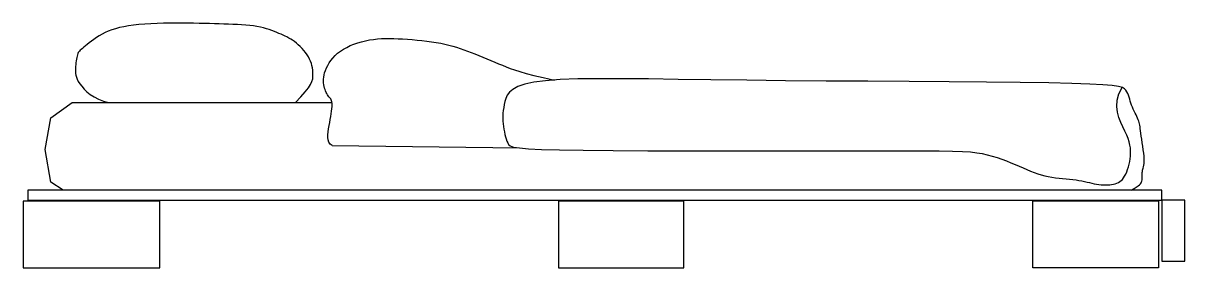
# Model space of a CAD drawing. Extents: x 6514 to 6724, y -569 to -525.
import ezdxf

# ---------------------------------------------------------------- set-up
doc = ezdxf.new("R2010")
doc.units = 0
doc.layers.get('0').update_dxf_attribs({"linetype": 'CONTINUOUS'})

# ---------------------------------------------------------------- blocks, each defined once
blk = doc.blocks.new('A$C57530D28')
at = {"color": 7}
for points in [[(16.45, 75.35), (15.44, 76.39), (14.66, 77.27), (14.1, 78.01), (13.71, 78.63), (13.47, 79.15), (13.33, 79.61), (13.28, 80.03), (13.28, 80.42), (13.29, 80.81), (13.33, 81.21), (13.38, 81.6), (13.46, 82), (13.57, 82.4), (13.71, 82.8), (13.88, 83.19), (14.08, 83.58), (14.33, 83.97), (14.6, 84.36), (14.91, 84.73), (15.23, 85.09), (15.57, 85.43), (15.92, 85.75), (16.27, 86.05), (16.62, 86.33), (16.96, 86.57), (17.29, 86.79), (17.63, 86.98), (17.96, 87.17), (18.31, 87.34), (18.66, 87.5), (19.02, 87.66), (19.4, 87.82), (19.8, 87.99), (20.22, 88.16), (20.67, 88.33), (21.15, 88.5), (21.65, 88.66), (22.18, 88.81), (22.75, 88.94), (23.36, 89.06), (24, 89.16), (24.68, 89.24), (25.39, 89.3), (26.13, 89.35), (26.9, 89.39), (27.69, 89.43), (28.5, 89.46), (29.33, 89.48), (30.18, 89.51), (31.04, 89.54), (31.93, 89.57), (32.84, 89.59), (33.79, 89.62), (34.77, 89.63), (35.78, 89.65), (36.84, 89.65), (37.94, 89.66), (39.07, 89.65), (40.22, 89.63), (41.36, 89.59), (42.49, 89.55), (43.59, 89.48), (44.64, 89.4), (45.62, 89.3), (46.53, 89.17), (47.37, 89.02), (48.14, 88.85), (48.86, 88.66), (49.52, 88.44), (50.14, 88.21), (50.72, 87.95), (51.26, 87.67), (51.78, 87.37), (52.28, 87.06), (52.74, 86.74), (53.17, 86.42), (53.57, 86.11), (53.94, 85.82), (54.26, 85.55), (54.55, 85.31), (54.8, 85.11), (55.01, 84.94), (55.18, 84.78), (55.33, 84.64), (55.45, 84.5), (55.55, 84.34), (55.63, 84.17), (55.71, 83.97), (55.77, 83.73), (55.83, 83.46), (55.88, 83.17), (55.93, 82.85), (55.97, 82.53), (56, 82.19), (56.02, 81.86), (56.05, 81.53), (56.06, 81.21), (56.06, 80.9), (56.04, 80.58), (55.99, 80.26), (55.89, 79.92), (55.75, 79.56), (55.55, 79.17), (55.27, 78.74), (54.92, 78.27), (54.49, 77.78), (53.98, 77.29), (53.38, 76.8), (52.69, 76.35), (51.91, 75.94), (51.02, 75.6), (50.04, 75.35)], [(9.81, 67.62), (10.17, 67.87), (10.41, 68.2), (10.55, 68.6), (10.62, 69.05), (10.61, 69.54), (10.56, 70.07), (10.47, 70.62), (10.37, 71.18), (10.27, 71.74), (10.16, 72.29), (10.07, 72.82), (9.99, 73.33), (9.92, 73.81), (9.86, 74.24), (9.83, 74.64), (9.81, 74.98), (9.83, 75.26), (9.86, 75.49), (9.92, 75.68), (9.99, 75.84), (10.08, 75.99), (10.18, 76.12), (10.29, 76.26), (10.41, 76.4), (10.53, 76.57), (10.66, 76.75), (10.78, 76.96), (10.9, 77.18), (11.01, 77.43), (11.11, 77.69), (11.21, 77.96), (11.28, 78.25), (11.34, 78.56), (11.38, 78.88), (11.4, 79.22), (11.39, 79.57), (11.35, 79.94), (11.28, 80.33), (11.18, 80.73), (11.04, 81.15), (10.85, 81.58), (10.63, 82.03), (10.36, 82.48), (10.05, 82.93), (9.7, 83.37), (9.3, 83.8), (8.84, 84.22), (8.34, 84.61), (7.79, 84.97), (7.2, 85.3), (6.57, 85.61), (5.91, 85.88), (5.23, 86.11), (4.52, 86.32), (3.81, 86.49), (3.1, 86.64), (2.39, 86.74), (1.67, 86.82), (0.96, 86.87), (0.23, 86.9), (-0.51, 86.9), (-1.27, 86.89), (-2.06, 86.86), (-2.87, 86.81), (-3.72, 86.76), (-4.58, 86.69), (-5.47, 86.61), (-6.35, 86.52), (-7.23, 86.42), (-8.09, 86.3), (-8.93, 86.18), (-9.73, 86.03), (-10.49, 85.88), (-11.21, 85.71), (-11.9, 85.52), (-12.58, 85.32), (-13.24, 85.1), (-13.89, 84.88), (-14.55, 84.63), (-15.22, 84.38), (-15.9, 84.11), (-16.6, 83.82), (-17.31, 83.54), (-18.03, 83.24), (-18.74, 82.94), (-19.45, 82.65), (-20.16, 82.35), (-20.84, 82.07), (-21.52, 81.79), (-22.24, 81.51), (-23.04, 81.22), (-23.98, 80.92), (-25.12, 80.6), (-26.5, 80.25), (-28.18, 79.85), (-30.22, 79.41)], [(-134.07, 59.52), (-134.59, 59.83), (-135, 60.09), (-135.32, 60.32), (-135.56, 60.51), (-135.74, 60.69), (-135.86, 60.86), (-135.94, 61.03), (-135.99, 61.2), (-136.03, 61.39), (-136.04, 61.6), (-136.05, 61.82), (-136.05, 62.04), (-136.05, 62.27), (-136.06, 62.5), (-136.07, 62.72), (-136.1, 62.93), (-136.14, 63.13), (-136.2, 63.33), (-136.25, 63.54), (-136.31, 63.78), (-136.36, 64.04), (-136.4, 64.35), (-136.42, 64.72), (-136.42, 65.16), (-136.39, 65.67), (-136.33, 66.24), (-136.26, 66.85), (-136.17, 67.48), (-136.08, 68.11), (-135.99, 68.73), (-135.9, 69.3), (-135.82, 69.82), (-135.76, 70.27), (-135.71, 70.65), (-135.67, 70.98), (-135.63, 71.26), (-135.58, 71.52), (-135.53, 71.77), (-135.45, 72.01), (-135.36, 72.26), (-135.24, 72.53), (-135.11, 72.82), (-134.95, 73.13), (-134.79, 73.45), (-134.62, 73.78), (-134.46, 74.13), (-134.3, 74.49), (-134.16, 74.85), (-134.04, 75.22), (-133.92, 75.59), (-133.82, 75.95), (-133.71, 76.31), (-133.59, 76.65), (-133.46, 76.98), (-133.31, 77.29), (-133.13, 77.57), (-132.89, 77.82), (-132.49, 78.04), (-131.79, 78.24), (-130.66, 78.41), (-128.98, 78.56), (-126.6, 78.69), (-123.41, 78.8), (-119.26, 78.89), (-114.08, 78.96), (-108.03, 79.02), (-101.31, 79.08), (-94.12, 79.13), (-86.67, 79.18), (-79.17, 79.23), (-71.82, 79.29), (-64.83, 79.36), (-58.38, 79.44), (-52.48, 79.53), (-47.14, 79.6), (-42.35, 79.64), (-38.1, 79.65), (-34.4, 79.6), (-31.24, 79.49), (-28.62, 79.29), (-26.51, 79.01), (-24.87, 78.64), (-23.63, 78.21), (-22.74, 77.72), (-22.12, 77.2), (-21.71, 76.65), (-21.46, 76.09), (-21.3, 75.53), (-21.17, 74.98), (-21.07, 74.46), (-20.99, 73.94), (-20.94, 73.44), (-20.91, 72.94), (-20.9, 72.45), (-20.92, 71.97), (-20.96, 71.48), (-21.02, 71), (-21.09, 70.52), (-21.19, 70.06), (-21.29, 69.61), (-21.41, 69.18), (-21.53, 68.78), (-21.66, 68.41), (-21.79, 68.08), (-21.95, 67.79), (-22.25, 67.55), (-22.85, 67.33), (-23.89, 67.16), (-25.52, 67.01), (-27.88, 66.9), (-31.12, 66.81), (-35.4, 66.74), (-40.77, 66.69), (-47.05, 66.66), (-53.94, 66.64), (-61.17, 66.64), (-68.46, 66.64), (-75.52, 66.65), (-82.08, 66.66), (-87.85, 66.66), (-92.63, 66.67), (-96.48, 66.66), (-99.52, 66.64), (-101.89, 66.6), (-103.71, 66.53), (-105.13, 66.44), (-106.25, 66.31), (-107.23, 66.15), (-108.16, 65.94), (-109.06, 65.7), (-109.94, 65.42), (-110.8, 65.13), (-111.62, 64.82), (-112.42, 64.5), (-113.19, 64.18), (-113.92, 63.86), (-114.63, 63.56), (-115.31, 63.27), (-115.97, 63), (-116.62, 62.75), (-117.25, 62.52), (-117.88, 62.32), (-118.51, 62.14), (-119.15, 61.99), (-119.79, 61.87), (-120.44, 61.77), (-121.09, 61.69), (-121.73, 61.63), (-122.37, 61.57), (-122.98, 61.52), (-123.57, 61.46), (-124.14, 61.39), (-124.67, 61.31), (-125.18, 61.22), (-125.66, 61.12), (-126.12, 61.01), (-126.56, 60.91), (-126.99, 60.81), (-127.41, 60.72), (-127.83, 60.64), (-128.24, 60.58), (-128.65, 60.54), (-129.06, 60.51), (-129.45, 60.5), (-129.84, 60.51), (-130.21, 60.54), (-130.56, 60.58), (-130.89, 60.64), (-131.2, 60.72), (-131.5, 60.82), (-131.77, 60.94), (-132.03, 61.09), (-132.27, 61.28), (-132.49, 61.5), (-132.7, 61.77), (-132.9, 62.08), (-133.1, 62.44), (-133.27, 62.83), (-133.44, 63.27), (-133.59, 63.73), (-133.71, 64.21), (-133.82, 64.7), (-133.9, 65.2), (-133.96, 65.69), (-133.98, 66.18), (-133.98, 66.67), (-133.93, 67.17), (-133.84, 67.69), (-133.7, 68.25), (-133.51, 68.84), (-133.27, 69.48), (-132.96, 70.17), (-132.59, 70.94), (-132.2, 71.77), (-131.85, 72.67), (-131.59, 73.63), (-131.48, 74.66), (-131.55, 75.75), (-131.87, 76.9), (-132.46, 78.05)]]:
    blk.add_lwpolyline(points, dxfattribs=at)
at = {"color": 7, "elevation": -59.94}
for points in [[(58.27, 59.52), (60.5, 61), (61.53, 66.91), (60.5, 72.58), (56.65, 75.35), (9.81, 75.35)], [(9.81, 67.62), (-23.89, 67.16)]]:
    blk.add_lwpolyline(points, dxfattribs=at)
for points, elevation in [([(-139.59, 59.52), (64.66, 59.52), (64.66, 57.72), (-139.59, 57.72)], -68.49), ([(-143.73, 57.72), (-139.59, 57.72), (-139.59, 46.73), (-143.73, 46.73)], -68.49), ([(-138.97, 45.56), (-116.34, 45.56), (-116.34, 57.61), (-138.97, 57.61)], -59.94), ([(-53.53, 57.56), (-30.95, 57.56), (-30.95, 45.56), (-53.53, 45.56)], -55.84), ([(40.87, 57.56), (65.46, 57.56), (65.46, 45.56), (40.87, 45.56)], -59.94)]:
    blk.add_lwpolyline(points, close=True, dxfattribs=dict(elevation=elevation))

msp = doc.modelspace()

# ---------------------------------------------------------------- block references
at = {"color": 7, "xscale": -1}
msp.add_blockref('A$C57530D28', (6579.86, -615.02), dxfattribs=at)

doc.saveas('drawing.dxf')
